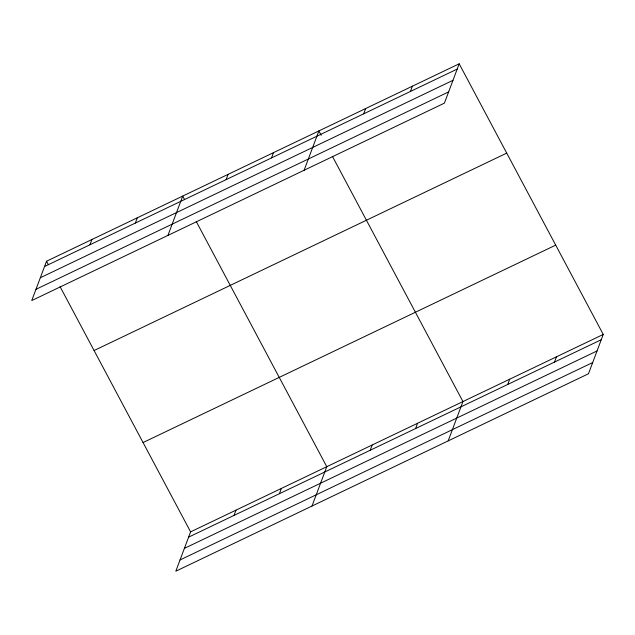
<?xml version="1.0" encoding="UTF-8"?>
<svg xmlns="http://www.w3.org/2000/svg" width="635" height="635" viewBox="0 0 635 635"><rect width="100%" height="100%" fill="white"/><g stroke="black" fill="none" stroke-linecap="round" stroke-linejoin="round"><path stroke-width="0.95" d="M459.184 63.802L46.538 261.223L31.75 300.561L444.397 103.14L459.184 63.802L603.25 334.439L588.462 373.777L175.816 571.198L190.603 531.86L603.25 334.439M89.948 244.785L91.924 239.506M135.334 223.068L137.319 217.789M167.926 235.418L182.713 196.072L184.571 199.581M226.116 179.634L228.1 174.355M271.51 157.917L273.494 152.638M304.094 170.267L318.881 130.929L321.215 135.303M363.664 113.824L365.649 108.553M234.013 515.422L235.998 510.143M410.432 91.448L412.417 86.177M279.4 493.705L281.384 488.426M311.991 506.047L326.779 466.709L196.231 221.464M370.181 450.271L372.166 444.992M415.576 428.554L417.56 423.275M448.167 440.896L462.947 401.558L332.399 156.313M507.73 384.461L509.714 379.182M554.498 362.085L556.482 356.806M44.553 266.502L457.2 69.08M40.33 277.741L452.977 80.32M35.973 289.322L448.62 91.9M94.075 350.536L506.722 153.114M143.058 442.547L555.704 245.126M188.619 537.139L601.266 339.709M184.396 548.378L597.043 350.957M180.038 559.959L592.685 362.537M46.538 261.223L48.403 264.724M60.055 286.615L190.603 531.86"/></g></svg>
